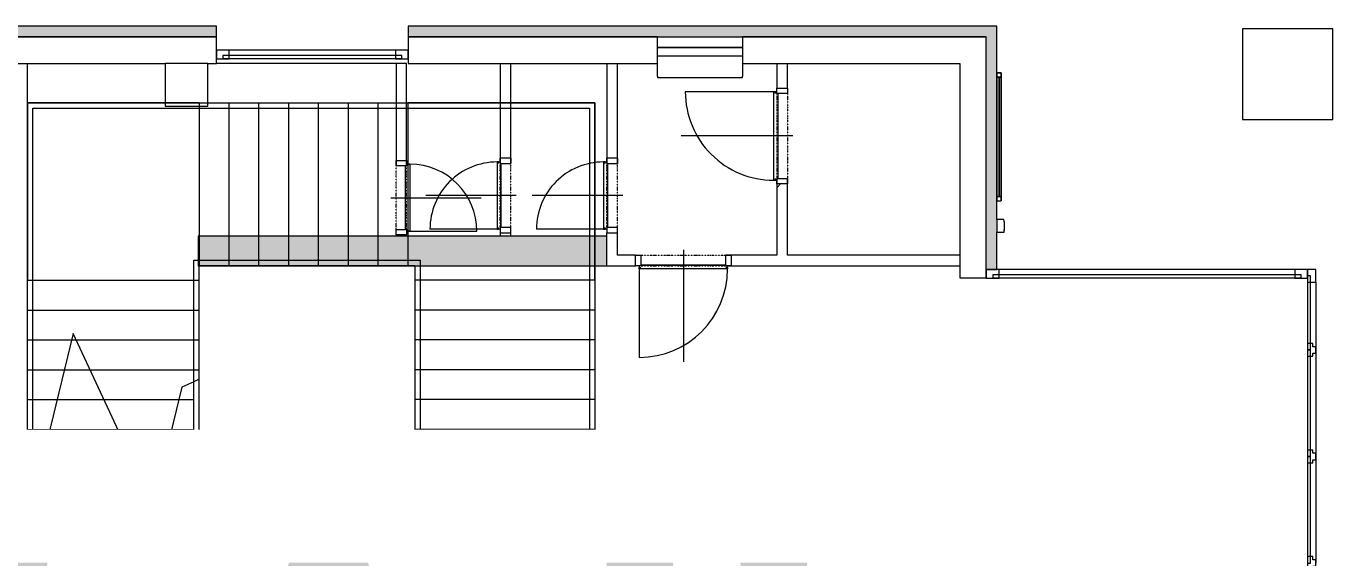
# Model space of a CAD drawing. Header units: millimetres. Extents: x -4051 to 472247, y -45352 to 20466.
# Drawn here: x 278535 to 290808, y 3922 to 8910 of the extents above; entities that cross this region are included whole.
import ezdxf

# ---------------------------------------------------------------- set-up
doc = ezdxf.new("R2010")
doc.units = ezdxf.units.MM
doc.linetypes.add('Čerchovaná se dvěma tečkami', pattern=[2.59, 1, -0.53, 0, -0.53, 0, -0.53])
for name, color, linetype, lineweight in [('A-DOOR', 31, 'Continuous', 9), ('A-DOOR-FRAM', 31, 'Continuous', 9), ('A-FLOR', 192, 'Continuous', 9), ('A-FLOR-HRAL', 11, 'Continuous', 9), ('A-GENM', 13, 'Continuous', 9), ('A-GLAZ', 151, 'Continuous', 9), ('A-GLAZ-CURT', 52, 'Continuous', 9), ('A-GLAZ-CWMG', 51, 'Continuous', 9), ('A-WALL', 113, 'Continuous', 9), ('A-WALL-PATT', 111, 'Continuous', 9), ('G-ANNO-TEXT', 231, 'Continuous', 9), ('S-COLS', 52, 'Continuous', 9), ('S-STRS', 31, 'Continuous', 9), ('S-STRS-MBND', 31, 'Continuous', 9)]:
    doc.layers.add(name, color=color, linetype=linetype, lineweight=lineweight)
doc.styles.add('Arial', font='arial.ttf', dxfattribs={"height": 5000})

# ---------------------------------------------------------------- blocks, each defined once
blk = doc.blocks.new('Betonový čtvercový sloup - 850 x 850-1550239-Mapka _ závislý 1')
at = {"layer": 'S-COLS'}
for p, q in [((425, 425), (-425, 425)), ((-425, 425), (-425, -425)), ((425, -425), (425, 425)), ((-425, -425), (425, -425))]:
    blk.add_line(p, q, dxfattribs=at)
blk = doc.blocks.new('ST_panel_sklo - ST_panel_sklo-2037201-Mapka _ závislý 1')
at = {"layer": 'A-GLAZ-CURT'}
for p, q in [((1448, 28), (-1448, 28)), ((-1448, 28), (-1448, 0)), ((-1448, 0), (1448, 0)), ((1448, 0), (1448, 28))]:
    blk.add_line(p, q, dxfattribs=at)
blk = doc.blocks.new('ST_panel_sklo - ST_panel_sklo-1403568-Mapka _ závislý 1')
at = {"layer": 'A-GLAZ-CURT'}
for p, q in [((500, 0), (-500, 0)), ((-500, 0), (-500, -28)), ((500, -28), (500, 0)), ((-500, -28), (500, -28))]:
    blk.add_line(p, q, dxfattribs=at)
blk = doc.blocks.new('ST_panel_sklo - ST_panel_sklo-2042996-Mapka _ závislý 1')
at = {"layer": 'A-GLAZ-CURT'}
for p, q in [((347, 0), (-347, 0)), ((-347, 0), (-347, -28)), ((347, -28), (347, 0)), ((-347, -28), (347, -28))]:
    blk.add_line(p, q, dxfattribs=at)
blk = doc.blocks.new('OKNO_1k - OKNO_1k_800x900-2034290-Mapka _ závislý 1')
at = {"layer": 'A-GLAZ'}
for p, q in [((-400, 126), (400, 126)), ((-400, 25), (-400, 126)), ((400, 126), (400, 25)), ((400, 25), (-400, 25)), ((-400, 25), (400, 25)), ((-400, -55), (-400, 25)), ((400, 25), (400, -55)), ((400, -55), (-400, -55))]:
    blk.add_line(p, q, dxfattribs=at)
blk = doc.blocks.new('parapet s nosem_vnitní - parapet s nosem_vnitní-1280353-Mapka _ závislý 1')
at = {"layer": 'A-GENM'}
for p, q in [((-400, -190), (-400, 0)), ((400, 0), (400, -190)), ((-400, -190), (-400, -200)), ((-400, -200), (400, -200)), ((-400, -200), (400, -200)), ((400, -200), (400, -190))]:
    blk.add_line(p, q, dxfattribs=at)
blk = doc.blocks.new('DPS_panel_plný - DPS_panel_plný-1380643-Mapka _ závislý 1')
at = {"layer": 'A-GLAZ-CURT'}
for p, q in [((840, 28), (-840, 28)), ((-840, 28), (-840, 0)), ((-840, 0), (840, 0)), ((840, 0), (840, 28))]:
    blk.add_line(p, q, dxfattribs=at)
blk = doc.blocks.new('Rectangular Mullion - Rectangular Mullion-Loc wall 49 Bottom 120mm 02-1380641-Mapka _ závislý 1')
at = {"layer": 'A-GLAZ-CWMG'}
for p, q in [((20783, 8685), (19223, 8685)), ((20783, 8605), (19223, 8605))]:
    blk.add_line(p, q, dxfattribs=at)
blk = doc.blocks.new('Rectangular Mullion - Rectangular Mullion-Loc wall 49 Bottom 120mm 02-1380644-Mapka _ závislý 1')
at = {"layer": 'A-GLAZ-CWMG'}
for p, q in [((-120, -79), (-120, 1)), ((-120, 1), (0, 1)), ((0, 1), (0, -79)), ((0, -79), (-120, -79))]:
    blk.add_line(p, q, dxfattribs=at)
blk = doc.blocks.new('Rectangular Mullion - Rectangular Mullion-Loc wall 49 Bottom 120mm 02-1380654-Mapka _ závislý 1')
at = {"layer": 'A-GLAZ-CWMG'}
for p, q in [((0, 1), (-120, 1)), ((-120, 1), (-120, -79)), ((0, -79), (0, 1)), ((-120, -79), (0, -79))]:
    blk.add_line(p, q, dxfattribs=at)
blk = doc.blocks.new('Rectangular Mullion - Rectangular Mullion-Loc wall 49 Bottom 120mm 02-1403882-Mapka _ závislý 1')
at = {"layer": 'A-GLAZ-CWMG'}
for p, q in [((29347, 5813), (29347, 4933)), ((29427, 5873), (29427, 4873))]:
    blk.add_line(p, q, dxfattribs=at)
blk = doc.blocks.new('Rectangular Mullion - Rectangular Mullion-Loc wall 49 Bottom 120mm 02-2042995-Mapka _ závislý 1')
at = {"layer": 'A-GLAZ-CWMG'}
for p, q in [((29347, 6507), (29347, 5933)), ((29427, 6507), (29427, 5873))]:
    blk.add_line(p, q, dxfattribs=at)
blk = doc.blocks.new('Rectangular Mullion - Rectangular Mullion-Loc wall 49 Bottom 120mm 02-1403919-Mapka _ závislý 1')
at = {"layer": 'A-GLAZ-CWMG'}
for p, q in [((-120, -1), (-120, 79)), ((-120, 79), (0, 79)), ((0, 79), (0, -1)), ((0, -1), (-120, -1))]:
    blk.add_line(p, q, dxfattribs=at)
blk = doc.blocks.new('Rectangular Mullion - Rectangular Mullion-Loc wall 49 Bottom 120mm-1403881-Mapka _ závislý 1')
at = {"layer": 'A-GLAZ-CWMG'}
for p, q in [((-60, -1), (-60, 49)), ((-60, 49), (-30, 49)), ((-30, 49), (-30, 79)), ((-30, 79), (30, 79)), ((30, 79), (30, 49)), ((30, 49), (60, 49)), ((60, 49), (60, -1)), ((60, -1), (-60, -1))]:
    blk.add_line(p, q, dxfattribs=at)
blk = doc.blocks.new('Rectangular Mullion - Rectangular Mullion-Loc wall 49 Bottom 120mm-V158-Mapka _ závislý 1')
at = {"layer": 'A-GLAZ-CWMG'}
for p, q in [((-60, -1), (-60, 49)), ((-60, 49), (-30, 49)), ((-30, 49), (-30, 79)), ((-30, 79), (30, 79)), ((30, 79), (30, 49)), ((30, 49), (60, 49)), ((60, 49), (60, -1)), ((60, -1), (-60, -1))]:
    blk.add_line(p, q, dxfattribs=at)
blk = doc.blocks.new('Rectangular Mullion - Rectangular Mullion-Loc wall 49 Bottom 120mm-V159-Mapka _ závislý 1')
at = {"layer": 'A-GLAZ-CWMG'}
for p, q in [((-60, -1), (-60, 49)), ((-60, 49), (-30, 49)), ((-30, 49), (-30, 79)), ((-30, 79), (30, 79)), ((30, 79), (30, 49)), ((30, 49), (60, 49)), ((60, 49), (60, -1)), ((60, -1), (-60, -1))]:
    blk.add_line(p, q, dxfattribs=at)
blk = doc.blocks.new('Rectangular Mullion - Rectangular Mullion-Loc wall 49 Bottom 120mm 02-2037200-Mapka _ závislý 1')
at = {"layer": 'A-GLAZ-CWMG'}
for p, q in [((29228, 6627), (26452, 6627)), ((29228, 6547), (26452, 6547))]:
    blk.add_line(p, q, dxfattribs=at)
blk = doc.blocks.new('Rectangular Mullion - Rectangular Mullion-Loc wall 49 Bottom 120mm 02-1403604-Mapka _ závislý 1')
at = {"layer": 'A-GLAZ-CWMG'}
for p, q in [((-120, -79), (-120, 1)), ((-120, 1), (0, 1)), ((0, 1), (0, -79)), ((0, -79), (-120, -79))]:
    blk.add_line(p, q, dxfattribs=at)
blk = doc.blocks.new('Rectangular Mullion - Rectangular Mullion-Loc wall 49 Bottom 120mm 02-1403605-Mapka _ závislý 1')
at = {"layer": 'A-GLAZ-CWMG'}
for p, q in [((0, 1), (-120, 1)), ((-120, 1), (-120, -79)), ((0, -79), (0, 1)), ((-120, -79), (0, -79))]:
    blk.add_line(p, q, dxfattribs=at)
blk = doc.blocks.new('Informační tabule - Informační tabule-1630104-Mapka _ závislý 1')
at = {"layer": 'A-GENM'}
for p, q in [((26432, 8471), (26432, 7271)), ((26432, 7271), (26432, 8471)), ((26472, 8471), (26432, 8471)), ((26432, 8471), (26472, 8471)), ((26472, 8471), (26472, 7271)), ((26472, 7271), (26472, 8471)), ((26432, 8431), (26432, 7311)), ((26432, 7311), (26432, 8431)), ((26452, 8431), (26432, 8431)), ((26432, 8431), (26452, 8431)), ((26432, 8431), (26432, 7311)), ((26432, 7311), (26432, 8431)), ((26472, 8431), (26432, 8431)), ((26432, 8431), (26472, 8431)), ((26452, 8431), (26452, 7311)), ((26452, 7311), (26452, 8431)), ((26472, 8431), (26452, 8431)), ((26452, 8431), (26472, 8431)), ((26452, 8431), (26452, 7311)), ((26452, 7311), (26452, 8431)), ((26472, 8431), (26472, 7311)), ((26472, 7311), (26472, 8431)), ((26472, 8431), (26472, 7311)), ((26472, 7311), (26472, 8431)), ((26452, 7311), (26432, 7311)), ((26452, 7311), (26432, 7311)), ((26432, 7311), (26472, 7311)), ((26432, 7311), (26472, 7311)), ((26432, 7271), (26472, 7271)), ((26432, 7271), (26472, 7271)), ((26472, 7311), (26452, 7311)), ((26472, 7311), (26452, 7311))]:
    blk.add_line(p, q, dxfattribs=at)
blk = doc.blocks.new('Nástěnný zvonek - Typ 1-1638298-Mapka _ závislý 1')
at = {"layer": 'A-GENM'}
for p, q in [((65, 141), (65, 75)), ((185, 75), (185, 142)), ((65, 75), (185, 75))]:
    blk.add_line(p, q, dxfattribs=at)
for start, end in [(78.4414, 102.2316), (81.0091, 99.6582), (81.0091, 99.6582), (81.0091, 99.6582), (81.0091, 99.6582), (81.0091, 99.6582), (81.0091, 99.6582), (81.0091, 99.6582), (81.0091, 99.6582), (81.0091, 99.6582), (81.0091, 99.6582), (81.0091, 99.6582), (81.0091, 99.6582), (81.0091, 99.6582), (81.0091, 99.6582), (81.0091, 99.6582), (81.0091, 99.6582)]:
    blk.add_arc((127, -144), 291, start, end, dxfattribs=at)
blk = doc.blocks.new('DVERE_1k_oblozka - DD03_01_600x1970_koupelna-1549500-Mapka _ závislý 1')
at = {"layer": 'A-DOOR'}
for p, q in [((0, -103), (0, 747)), ((-315, 47), (-315, 707)), ((-300, 47), (-350, 47)), ((-350, 47), (-350, -53)), ((315, 77), (-315, 77)), ((-315, 77), (-315, 62)), ((-315, 62), (-300, 62)), ((-300, -53), (-300, 47)), ((-300, 37), (300, 37)), ((205, 77), (-205, 77)), ((300, 62), (315, 62)), ((350, 47), (300, 47)), ((300, 47), (300, -53)), ((315, 62), (315, 77)), ((315, 77), (315, 47)), ((350, -53), (350, 47)), ((-350, -53), (-300, -53)), ((300, -53), (350, -53))]:
    blk.add_line(p, q, dxfattribs=at)
at = {"layer": 'A-DOOR', "linetype": 'Čerchovaná se dvěma tečkami'}
for p, q in [((-300, 47), (300, 47)), ((-300, -53), (300, -53))]:
    blk.add_line(p, q, dxfattribs=at)
at = {"layer": 'A-DOOR'}
blk.add_arc((-315, 77), 630, 360, 90, dxfattribs=at)
at = {"layer": 'A-DOOR-FRAM'}
for p, q in [((-300, 47), (-350, 47)), ((-300, -53), (-300, 47)), ((300, 47), (300, -53)), ((300, 47), (350, 47)), ((-350, -53), (-300, -53)), ((350, -53), (300, -53))]:
    blk.add_line(p, q, dxfattribs=at)
blk = doc.blocks.new('DVERE_1k_oblozka - DD03_01_600x1970_koupelna-1549499-Mapka _ závislý 1')
at = {"layer": 'A-DOOR'}
for p, q in [((-350, 53), (-300, 53)), ((-350, -47), (-350, 53)), ((-300, 53), (-300, -47)), ((0, 103), (0, -747)), ((300, 53), (350, 53)), ((300, -47), (300, 53)), ((350, 53), (350, -47)), ((-300, -47), (-350, -47)), ((-315, -47), (-315, -707)), ((-315, -62), (-300, -62)), ((-315, -77), (-315, -62)), ((315, -77), (-315, -77)), ((-300, -37), (300, -37)), ((205, -77), (-205, -77)), ((350, -47), (300, -47)), ((300, -62), (315, -62)), ((315, -77), (315, -47)), ((315, -62), (315, -77))]:
    blk.add_line(p, q, dxfattribs=at)
at = {"layer": 'A-DOOR', "linetype": 'Čerchovaná se dvěma tečkami'}
for p, q in [((-300, 53), (300, 53)), ((-300, -47), (300, -47))]:
    blk.add_line(p, q, dxfattribs=at)
at = {"layer": 'A-DOOR'}
blk.add_arc((-315, -77), 630, 270, 0, dxfattribs=at)
at = {"layer": 'A-DOOR-FRAM'}
for p, q in [((-350, 53), (-300, 53)), ((-300, 53), (-300, -47)), ((300, -47), (300, 53)), ((350, 53), (300, 53)), ((-300, -47), (-350, -47)), ((300, -47), (350, -47))]:
    blk.add_line(p, q, dxfattribs=at)
blk = doc.blocks.new('DVERE_1k_oblozka - DD03_01_800x1970_koupelna-1549492-Mapka _ závislý 1')
at = {"layer": 'A-DOOR'}
for p, q in [((-450, 53), (-400, 53)), ((-450, -47), (-450, 53)), ((-400, 53), (-400, -47)), ((0, 103), (0, -947)), ((400, 53), (450, 53)), ((400, -47), (400, 53)), ((450, 53), (450, -47)), ((-400, -47), (-450, -47)), ((-415, -47), (-415, -907)), ((-415, -62), (-400, -62)), ((-415, -77), (-415, -62)), ((415, -77), (-415, -77)), ((-400, -37), (400, -37)), ((305, -77), (-305, -77)), ((450, -47), (400, -47)), ((400, -62), (415, -62)), ((415, -77), (415, -47)), ((415, -62), (415, -77))]:
    blk.add_line(p, q, dxfattribs=at)
at = {"layer": 'A-DOOR', "linetype": 'Čerchovaná se dvěma tečkami'}
for p, q in [((-400, 53), (400, 53)), ((-400, -47), (400, -47))]:
    blk.add_line(p, q, dxfattribs=at)
at = {"layer": 'A-DOOR'}
blk.add_arc((-415, -77), 830, 270, 0, dxfattribs=at)
at = {"layer": 'A-DOOR-FRAM'}
for p, q in [((-450, 53), (-400, 53)), ((-400, 53), (-400, -47)), ((400, -47), (400, 53)), ((450, 53), (400, 53)), ((-400, -47), (-450, -47)), ((400, -47), (450, -47))]:
    blk.add_line(p, q, dxfattribs=at)
blk = doc.blocks.new('Typ horního madla - Horní madlo_Vnitřní_-2021614-Mapka _ závislý 1')
at = {"layer": 'A-FLOR-HRAL'}
for p, q in [((18888, 6715), (19013, 6715)), ((18888, 6590), (18888, 6715)), ((18938, 6665), (19013, 6665)), ((18938, 6590), (18938, 6665)), ((19013, 6715), (20898, 6715)), ((19013, 6665), (20898, 6665)), ((20898, 6715), (21015, 6715)), ((20898, 6665), (20965, 6665)), ((20965, 6665), (20965, 6526)), ((21015, 6715), (21015, 6526)), ((18888, 6526), (18888, 6590)), ((18888, 5574), (18888, 6526)), ((18938, 6526), (18938, 6590)), ((18938, 5597), (18938, 6526)), ((20965, 6526), (20965, 4846)), ((21015, 6526), (21015, 4846)), ((18938, 5597), (18888, 5574)), ((18888, 4846), (18888, 5574)), ((18938, 4846), (18938, 5597)), ((18888, 4846), (18938, 4846)), ((21015, 4846), (20965, 4846))]:
    blk.add_line(p, q, dxfattribs=at)
blk = doc.blocks.new('Typ horního madla - Horní madlo_Vnitřní_-2021630-Mapka _ závislý 1')
at = {"layer": 'A-FLOR-HRAL'}
for p, q in [((17327, 8190), (18658, 8190)), ((17327, 6526), (17327, 8190)), ((17377, 8140), (18658, 8140)), ((17377, 6526), (17377, 8140)), ((18658, 8190), (20898, 8190)), ((18658, 8140), (20898, 8140)), ((20898, 8190), (22655, 8190)), ((20898, 8140), (22605, 8140)), ((22605, 8140), (22605, 6806)), ((22655, 8190), (22655, 6806)), ((22605, 6806), (22605, 4846)), ((22655, 6806), (22655, 4846)), ((17327, 4846), (17327, 6526)), ((17377, 4869), (17377, 6526)), ((17377, 4869), (17327, 4846)), ((17327, 4846), (17377, 4846)), ((17327, 4846), (17327, 4846)), ((17377, 4846), (17377, 4869)), ((22655, 4846), (22605, 4846))]:
    blk.add_line(p, q, dxfattribs=at)
blk = doc.blocks.new('Betonový čtvercový sloup - 400 x 400-V179-Mapka _ závislý 1')
at = {"layer": 'S-COLS'}
h = blk.add_hatch(dxfattribs=at)
h.set_pattern_fill('FP_94', color=256, style=0, pattern_type=2)
h.set_pattern_definition([(45, (-18821, -8360), (-7184, 7184), []), (45, (-15948, -8360), (-7184, 7184), []), (45, (-10200, -8360), (-4310.5, 10058), [4064, -2032, 67, -1965])])
h.paths.add_polyline_path([(-200, -200), (200, -200), (200, 200), (-200, 200)])
for p, q in [((200, 200), (-200, 200)), ((-200, 200), (-200, -200)), ((200, -200), (200, 200)), ((-200, -200), (200, -200))]:
    blk.add_line(p, q, dxfattribs=at)

msp = doc.modelspace()

# ---------------------------------------------------------------- hatches: boundary and pattern name
at = {"layer": 'A-WALL-PATT'}
h = msp.add_hatch(color=256, dxfattribs=at)
h.paths.add_polyline_path([(287653, 8810), (287653, 8910), (282123, 8910), (282123, 8810), (287553, 8810)])
h.paths.add_polyline_path([(271733, 8810), (280323, 8810), (280323, 8910), (271633, 8910), (271633, 8810)])
h = msp.add_hatch(dxfattribs=at)
h.set_pattern_fill('FP_30', color=256, angle=-315, style=0, pattern_type=2)
h.set_pattern_definition([(225, (278340, 8810), (5747.4, -5747.4), []), (180, (269182, 6118), (-5747.4, -5747.4), [1016, -10478.7]), (225, (268166, 6118), (5747.4, -5747.4), [1016, -7112]), (270, (267447.4, 5400), (5747.4, -5747.4), [1016, -10478.7]), (315, (267447, 4384), (5747.4, 5747.4), [1016, -7112]), (180, (269182, 3665.3), (-5747.4, -5747.4), [1016, -10478.7]), (225, (269900, 4384), (5747.4, -5747.4), [1016, -7112]), (270, (269900, 5400), (5747.4, -5747.4), [1016, -10478.7]), (315, (269182, 6118), (5747.4, 5747.4), [1016, -7112]), (225, (266518.5, 2736.5), (5747.4, -5747.4), [2032, -6096])])
h.paths.add_polyline_path([(287303, 8560), (287553, 8560), (287553, 8810), (285264, 8810), (285264, 8560), (285686, 8560)])
h.paths.add_polyline_path([(271983, 8560), (274663, 8560), (274663, 8810), (271733, 8810), (271733, 8560)])
h.paths.add_polyline_path([(275883, 8560), (275883, 8810), (275463, 8810), (275463, 8560), (275798, 8560)])
h.paths.add_polyline_path([(282988, 8560), (284464, 8560), (284464, 8810), (282123, 8810), (282123, 8560)])
h.paths.add_polyline_path([(276683, 8560), (277133, 8578), (277133, 8810), (276683, 8810), (276683, 8605)])
h.paths.add_polyline_path([(277933, 8560), (280323, 8560), (280323, 8810), (277933, 8810), (277933, 8630)])
for points in [[(287653, 6627), (287653, 8810), (287553, 8810), (287553, 6627)], [(283088, 6661), (283988, 6661), (283988, 6941), (280152, 6941), (280152, 6661), (282988, 6661)]]:
    msp.add_hatch(color=256, dxfattribs=at).paths.add_polyline_path(points)
h = msp.add_hatch(dxfattribs=at)
h.set_pattern_fill('FP_12', color=256, style=0, pattern_type=2)
h.set_pattern_definition([(45, (261221, 0), (-4242.6, 4242.6), [])])
h.paths.add_polyline_path([(285686, 6761), (285686, 7430), (285586, 7430), (285586, 6761)])
h.paths.add_polyline_path([(285686, 8330), (285686, 8560), (285586, 8560), (285586, 8330)])
h = msp.add_hatch(dxfattribs=at)
h.set_pattern_fill('FP_61', color=256, angle=45, style=0, pattern_type=2)
h.set_pattern_definition([(135, (287553, 10428), (-5747, -5747), []), (90, (284860.5, 19585.7), (-5747.4, 5747.4), [1016, -10478.7]), (135, (284860.5, 20602), (-5747.4, -5747.4), [1016, -7112]), (180, (284142, 21320), (-5747.4, -5747.4), [1016, -10478.7]), (225, (283126, 21320), (5747.4, -5747.4), [1016, -7112]), (90, (282407.7, 19585.7), (-5747.4, 5747.4), [1016, -10478.7]), (135, (283126, 18867), (-5747.4, -5747.4), [1016, -7112]), (180, (284142, 18867), (-5747.4, -5747.4), [1016, -10478.7]), (225, (284860.5, 19586), (5747.4, -5747.4), [1016, -7112]), (135, (281479, 22249), (-5747.4, -5747.4), [2032, -6096])])
h.paths.add_polyline_path([(287303, 6548), (287553, 6548), (287553, 8560), (287303, 8560), (287303, 6661)])

# ---------------------------------------------------------------- linework, layer by layer
at = {"layer": 'A-FLOR'}
msp.add_line((282009, 8560), (280323, 8560), dxfattribs=at)
at = {"layer": 'A-WALL'}
for p, q in [((280323, 8910), (271633, 8910)), ((280323, 8560), (280323, 8910)), ((287653, 8910), (282123, 8910)), ((282123, 8910), (282123, 8560)), ((287653, 7097), (287653, 8910)), ((277933, 8810), (280323, 8810)), ((280323, 8810), (277933, 8810)), ((282123, 8810), (284464, 8810)), ((284464, 8810), (282123, 8810)), ((285264, 8810), (287553, 8810)), ((287553, 8810), (285264, 8810)), ((287553, 6548), (287553, 8810)), ((277933, 8560), (279842, 8560)), ((278547, 4725), (278547, 8560)), ((280242, 8560), (280323, 8560)), ((282109, 8560), (282009, 8560)), ((282009, 8560), (282009, 7651)), ((282109, 7651), (282109, 8560)), ((282123, 8560), (284464, 8560)), ((282988, 8560), (282988, 7671)), ((283088, 7671), (283088, 8560)), ((283988, 8560), (283988, 7671)), ((284088, 7671), (284088, 8560)), ((285264, 8560), (287303, 8560)), ((285586, 8560), (285586, 8330)), ((285686, 8330), (285686, 8560)), ((287303, 8560), (287303, 6548)), ((285586, 7430), (285586, 6761)), ((285686, 6761), (285686, 7430)), ((283988, 6941), (280152, 6941)), ((280152, 6941), (280152, 6661)), ((282009, 6951), (282009, 6941)), ((282109, 6941), (282109, 6951)), ((282988, 6971), (282988, 6941)), ((283088, 6941), (283088, 6971)), ((283988, 6661), (283988, 6971)), ((284088, 6761), (284088, 6971)), ((287653, 6627), (287653, 6977)), ((284258, 6761), (284088, 6761)), ((285586, 6761), (285158, 6761)), ((287303, 6761), (285686, 6761)), ((280152, 6661), (283988, 6661)), ((283988, 6661), (284258, 6661)), ((285158, 6661), (287303, 6661)), ((287303, 6548), (287553, 6548)), ((287553, 6627), (287653, 6627)), ((278422, 4725), (278547, 4725))]:
    msp.add_line(p, q, dxfattribs=at)
at = {"layer": 'S-STRS'}
for p, q in [((278962, 5966), (279006, 5966)), ((278962, 5966), (279006, 5966)), ((278894, 5686), (279137, 5686)), ((278894, 5686), (279137, 5686)), ((280159, 5406), (280159, 5597)), ((278826, 5406), (279267, 5406)), ((278826, 5406), (279267, 5406)), ((279970, 5406), (280109, 5406)), ((279970, 5406), (280109, 5406)), ((280159, 5126), (280159, 5406)), ((278758, 5126), (279398, 5126)), ((278758, 5126), (279398, 5126)), ((279902, 5126), (280109, 5126)), ((279902, 5126), (280109, 5126)), ((280159, 4846), (280159, 5126)), ((278547, 4846), (279528, 4846)), ((278547, 4846), (279528, 4846)), ((279833, 4846), (280109, 4846)), ((279833, 4846), (280109, 4846))]:
    msp.add_line(p, q, dxfattribs=at)
at = {"layer": 'S-STRS-MBND'}
for p, q in [((278547, 8190), (278547, 6526)), ((280159, 8190), (278547, 8190)), ((280159, 8190), (280159, 6664)), ((280159, 8190), (282119, 8190)), ((280159, 8190), (280159, 6664)), ((280439, 8190), (280439, 6664)), ((280439, 8190), (280439, 6664)), ((280719, 8190), (280719, 6664)), ((280719, 8190), (280719, 6664)), ((280999, 8190), (280999, 6664)), ((280999, 8190), (280999, 6664)), ((281279, 8190), (281279, 6664)), ((281279, 8190), (281279, 6664)), ((281559, 8190), (281559, 6664)), ((281559, 8190), (281559, 6664)), ((281839, 8190), (281839, 6664)), ((281839, 8190), (281839, 6664)), ((283876, 8190), (282119, 8190)), ((282119, 8190), (282119, 6664)), ((282119, 8190), (282119, 6664)), ((283876, 6526), (283876, 8190)), ((280159, 6526), (280159, 6664)), ((280159, 6664), (282119, 6664)), ((282119, 6664), (282185, 6664)), ((282185, 6664), (282185, 6526)), ((278547, 6526), (280159, 6526)), ((278547, 4887), (278547, 6526)), ((278547, 6526), (280159, 6526)), ((280159, 5597), (280159, 6526)), ((283876, 6526), (282185, 6526)), ((282185, 6526), (282185, 4846)), ((283876, 6526), (282185, 6526)), ((283876, 6526), (283876, 4846)), ((278547, 6246), (280159, 6246)), ((278547, 6246), (280159, 6246)), ((283876, 6246), (282185, 6246)), ((283876, 6246), (282185, 6246)), ((278977, 6028), (278708, 4921)), ((279729, 4415), (278977, 6028)), ((278547, 5966), (278962, 5966)), ((278547, 5966), (278962, 5966)), ((279006, 5966), (280159, 5966)), ((279006, 5966), (280159, 5966)), ((283876, 5966), (282185, 5966)), ((283876, 5966), (282185, 5966)), ((278547, 5686), (278894, 5686)), ((278547, 5686), (278894, 5686)), ((279137, 5686), (280159, 5686)), ((279137, 5686), (280159, 5686)), ((283876, 5686), (282185, 5686)), ((283876, 5686), (282185, 5686)), ((280109, 5574), (279998, 5522)), ((278547, 5406), (278826, 5406)), ((278547, 5406), (278826, 5406)), ((279267, 5406), (279970, 5406)), ((279267, 5406), (279970, 5406)), ((279998, 5522), (279729, 4415)), ((283876, 5406), (282185, 5406)), ((283876, 5406), (282185, 5406)), ((278547, 5126), (278758, 5126)), ((278547, 5126), (278758, 5126)), ((279398, 5126), (279902, 5126)), ((279398, 5126), (279902, 5126)), ((283876, 5126), (282185, 5126)), ((283876, 5126), (282185, 5126)), ((278708, 4921), (278547, 4846)), ((279528, 4846), (279833, 4846)), ((279528, 4846), (279833, 4846)), ((283876, 4846), (282185, 4846))]:
    msp.add_line(p, q, dxfattribs=at)

# ---------------------------------------------------------------- block references
at = {"layer": 'A-DOOR'}
for name, p, rotation in [('DVERE_1k_oblozka - DD03_01_800x1970_koupelna-1549492-Mapka _ závislý 1', (285633, 7880), 269.9999999999999), ('DVERE_1k_oblozka - DD03_01_600x1970_koupelna-1549499-Mapka _ závislý 1', (282062, 7301), 89.9999999999999), ('DVERE_1k_oblozka - DD03_01_600x1970_koupelna-1549500-Mapka _ závislý 1', (283035, 7321), 89.9999999999999), ('DVERE_1k_oblozka - DD03_01_600x1970_koupelna-1549500-Mapka _ závislý 1', (284035, 7321), 89.9999999999999)]:
    msp.add_blockref(name, p, dxfattribs=dict(at, rotation=rotation))
msp.add_blockref('DVERE_1k_oblozka - DD03_01_800x1970_koupelna-1549492-Mapka _ závislý 1', (284708, 6709), dxfattribs=at)
at = {"layer": 'A-FLOR-HRAL'}
for name in ['Typ horního madla - Horní madlo_Vnitřní_-2021630-Mapka _ závislý 1', 'Typ horního madla - Horní madlo_Vnitřní_-2021614-Mapka _ závislý 1']:
    msp.add_blockref(name, (261221, 0), dxfattribs=at)
at = {"layer": 'A-GENM'}
for name, p in [('parapet s nosem_vnitní - parapet s nosem_vnitní-1280353-Mapka _ závislý 1', (284864, 8630)), ('Informační tabule - Informační tabule-1630104-Mapka _ závislý 1', (261221, 0))]:
    msp.add_blockref(name, p, dxfattribs=at)
at = {"layer": 'A-GENM', "rotation": 270.0000000000001}
msp.add_blockref('Nástěnný zvonek - Typ 1-1638298-Mapka _ závislý 1', (287578, 7162), dxfattribs=at)
at = {"layer": 'A-GLAZ'}
msp.add_blockref('OKNO_1k - OKNO_1k_800x900-2034290-Mapka _ závislý 1', (284864, 8685), dxfattribs=at)
at = {"layer": 'A-GLAZ-CURT'}
for name, p in [('DPS_panel_plný - DPS_panel_plný-1380643-Mapka _ závislý 1', (281223, 8606)), ('ST_panel_sklo - ST_panel_sklo-2037201-Mapka _ závislý 1', (289061, 6548))]:
    msp.add_blockref(name, p, dxfattribs=at)
for name, p, rotation in [('ST_panel_sklo - ST_panel_sklo-2042996-Mapka _ závislý 1', (290569, 6220), 90.00000000000014), ('ST_panel_sklo - ST_panel_sklo-1403568-Mapka _ závislý 1', (290569, 5373), 90.0000000000001), ('ST_panel_sklo - ST_panel_sklo-1403568-Mapka _ závislý 1', (290569, 4373), 90.0000000000001)]:
    msp.add_blockref(name, p, dxfattribs=dict(at, rotation=rotation))
at = {"layer": 'A-GLAZ-CWMG', "rotation": 180}
for name, p in [('Rectangular Mullion - Rectangular Mullion-Loc wall 49 Bottom 120mm 02-1380654-Mapka _ závislý 1', (280323, 8606)), ('Rectangular Mullion - Rectangular Mullion-Loc wall 49 Bottom 120mm 02-1403605-Mapka _ závislý 1', (287553, 6548))]:
    msp.add_blockref(name, p, dxfattribs=at)
at = {"layer": 'A-GLAZ-CWMG'}
for name, p in [('Rectangular Mullion - Rectangular Mullion-Loc wall 49 Bottom 120mm 02-1380641-Mapka _ závislý 1', (261221, 0)), ('Rectangular Mullion - Rectangular Mullion-Loc wall 49 Bottom 120mm 02-2037200-Mapka _ závislý 1', (261221, 0)), ('Rectangular Mullion - Rectangular Mullion-Loc wall 49 Bottom 120mm 02-2042995-Mapka _ závislý 1', (261221, 0)), ('Rectangular Mullion - Rectangular Mullion-Loc wall 49 Bottom 120mm 02-1403882-Mapka _ závislý 1', (261221, 0)), ('Rectangular Mullion - Rectangular Mullion-Loc wall 49 Bottom 120mm 02-1403882-Mapka _ závislý 1', (261221, -1000))]:
    msp.add_blockref(name, p, dxfattribs=at)
at = {"layer": 'A-GLAZ-CWMG', "extrusion": (0, 0, -1)}
for name, p, rotation in [('Rectangular Mullion - Rectangular Mullion-Loc wall 49 Bottom 120mm 02-1380644-Mapka _ závislý 1', (-282123, 8606), 180), ('Rectangular Mullion - Rectangular Mullion-Loc wall 49 Bottom 120mm 02-1403604-Mapka _ závislý 1', (-290569, 6548), 180), ('Rectangular Mullion - Rectangular Mullion-Loc wall 49 Bottom 120mm 02-1403919-Mapka _ závislý 1', (-290569, 6627), 89.99999999999987), ('Rectangular Mullion - Rectangular Mullion-Loc wall 49 Bottom 120mm-V158-Mapka _ závislý 1', (-290569, 5873), 89.99999999999991), ('Rectangular Mullion - Rectangular Mullion-Loc wall 49 Bottom 120mm-1403881-Mapka _ závislý 1', (-290569, 4873), 89.99999999999991), ('Rectangular Mullion - Rectangular Mullion-Loc wall 49 Bottom 120mm-V159-Mapka _ závislý 1', (-290569, 3873), 89.99999999999991)]:
    msp.add_blockref(name, p, dxfattribs=dict(at, rotation=rotation))
at = {"layer": 'S-COLS'}
for name, p in [('Betonový čtvercový sloup - 850 x 850-1550239-Mapka _ závislý 1', (290383, 8460)), ('Betonový čtvercový sloup - 400 x 400-V179-Mapka _ závislý 1', (280042, 8360))]:
    msp.add_blockref(name, p, dxfattribs=at)

# ---------------------------------------------------------------- next in the draw order: texts
at = {"layer": 'G-ANNO-TEXT', "color": 7, "insert": (276551, 3876), "char_height": 5000, "width": 11704.64, "attachment_point": 1, "style": 'Arial', "bg_fill": 3, "box_fill_scale": 1.25, "bg_fill_color": 256, "bg_fill_true_color": 13158600, "bg_fill_transparency": 0}
msp.add_mtext('"A"', dxfattribs=at)

doc.saveas('drawing.dxf')
